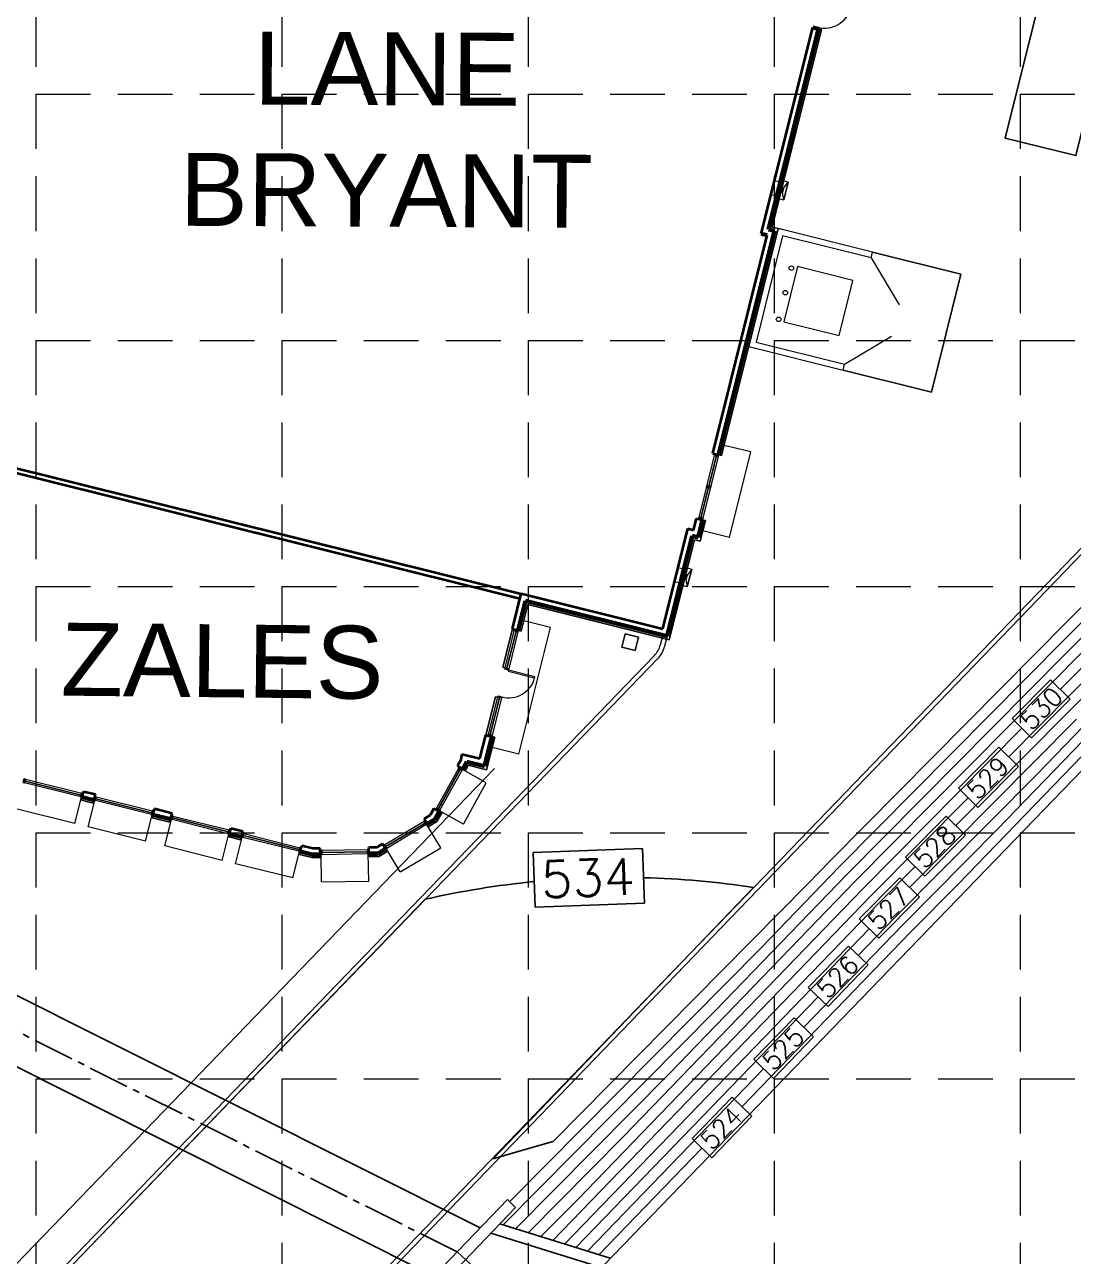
# Model space of a CAD drawing. Header units: feet. Extents: x 2597001 to 2598732, y 7017887 to 7019952.
# Drawn here: x 2598081.1 to 2598196.2, y 7018652.1 to 7018787.3 of the extents above; entities that cross this region are included whole.
import ezdxf

# ---------------------------------------------------------------- set-up
doc = ezdxf.new("R2010")
doc.units = ezdxf.units.FT
doc.header["$LTSCALE"] = 30
doc.header["$MEASUREMENT"] = 0
for name, pattern in [('18358A-BASE-GRAD$0$CENTER2', [1.125, 0.75, -0.125, 0.125, -0.125]), ('18358A-BASE-SITE$0$DASHED', [0.75, 0.5, -0.25]), ('HIDDEN', [0.375, 0.25, -0.125])]:
    doc.linetypes.add(name, pattern=pattern)
for name, color, linetype in [('18358A-BASE-GRAD$0$D-STORM-SYM', 1, 'CONTINUOUS'), ('18358A-BASE-SITE$0$BLDG-25-26_A-SIDE-DNSP', 1, 'CONTINUOUS'), ('18358A-BASE-SITE$0$BLDG-25-26_C-ELECT-TRANF', 1, 'CONTINUOUS'), ('18358A-BASE-SITE$0$BLDG-25-26_C-WALK', 1, 'CONTINUOUS'), ('GRID', 254, 'HIDDEN'), ('PC', 35, 'CONTINUOUS'), ('STORM', 5, 'CONTINUOUS')]:
    doc.layers.add(name, color=color, linetype=linetype)
for name, color, linetype, lineweight in [('18358A-BASE-SITE$0$A-Sidewalk', 241, 'CONTINUOUS', 20), ('18358A-BASE-SITE$0$BLDG-25-26_010', 1, 'CONTINUOUS', 25), ('18358A-BASE-SITE$0$BLDG-25-26_A-DOOR', 1, 'CONTINUOUS', 20), ('18358A-BASE-SITE$0$BLDG-25-26_A-FLOR-OVHD', 1, '18358A-BASE-SITE$0$DASHED', 13), ('18358A-BASE-SITE$0$BLDG-25-26_A-GLAZ', 1, 'CONTINUOUS', 25), ('18358A-BASE-SITE$0$BLDG-25-26_A-GLAZ-SILL', 1, 'CONTINUOUS', 5), ('18358A-BASE-SITE$0$BLDG-25-26_A-Roof', 1, 'CONTINUOUS', 0), ('18358A-BASE-SITE$0$BLDG-25-26_A-WALL-PRHT', 1, 'CONTINUOUS', 25), ('18358A-BASE-SITE$0$BLDG-25-26_A-WALL-SHELL-EXT', 1, 'CONTINUOUS', 60), ('18358A-BASE-SITE$0$BLDG-25-26_A-WALL-SHELL-INT', 1, 'CONTINUOUS', 35), ('18358A-BASE-SITE$0$BLDG-25-26_C-DUMPSTER', 1, 'CONTINUOUS', 0), ('18358A-BASE-SITE$0$Curb', 1, 'CONTINUOUS', 9), ('BLD-LABEL', 1, 'CONTINUOUS', 5)]:
    doc.layers.add(name, color=color, linetype=linetype, lineweight=lineweight)
doc.styles.add('L0.10-P', font='simplex.shx', dxfattribs={"height": 0.1})
doc.styles.add('L100', font='simplex.shx', dxfattribs={"height": 2})
doc.styles.add('Schedule-Header', font='ARIAL.TTF')

msp = doc.modelspace()

# ---------------------------------------------------------------- linework, layer by layer
at = {"layer": '18358A-BASE-GRAD$0$D-STORM-SYM', "color": 5}
for p, q in [((2598134.07, 7018658.39), (2598123.4, 7018647.28)), ((2598134.07, 7018658.39), (2598123.4, 7018647.28)), ((2598134.07, 7018658.39), (2598134.97, 7018657.52)), ((2598134.07, 7018658.39), (2598134.97, 7018657.52)), ((2598134.97, 7018657.52), (2598124.31, 7018646.41)), ((2598134.97, 7018657.52), (2598124.31, 7018646.41)), ((2598145.33, 7018651.95), (2598133.23, 7018655.71)), ((2598145.33, 7018651.95), (2598133.23, 7018655.71)), ((2598144.35, 7018650.93), (2598132.26, 7018654.69)), ((2598144.35, 7018650.93), (2598132.26, 7018654.69))]:
    msp.add_line(p, q, dxfattribs=at)
at = {"layer": '18358A-BASE-SITE$0$A-Sidewalk', "color": 7}
msp.add_line((2598072.51, 7018643.38), (2598132.65, 7018705.66), dxfattribs=at)
at = {"layer": '18358A-BASE-SITE$0$BLDG-25-26_010', "color": 7}
msp.add_lwpolyline([(2598204.39, 7018837.89), (2598188.66, 7018774.82), (2598196.43, 7018772.89), (2598212.15, 7018835.96)], close=True, dxfattribs=at)
at = {"layer": '18358A-BASE-SITE$0$BLDG-25-26_A-DOOR', "color": 7}
for points in [[(2598167.68, 7018786.93), (2598167.72, 7018787.09), (2598168.12, 7018786.99), (2598168.08, 7018786.83)], [(2598133.77, 7018716.54), (2598133.81, 7018716.7), (2598134.21, 7018716.6), (2598134.17, 7018716.44)], [(2598134.17, 7018716.44), (2598134.14, 7018716.32), (2598137.05, 7018715.59), (2598137.08, 7018715.71)], [(2598133, 7018713.47), (2598133.04, 7018713.63), (2598133.45, 7018713.53), (2598133.41, 7018713.37)]]:
    msp.add_lwpolyline(points, close=True, dxfattribs=at)
for centre in [(2598168.89, 7018789.82), (2598134.22, 7018716.36)]:
    msp.add_arc(centre, 2.94, 254.7811, 344.7811, dxfattribs=at)
at = {"layer": '18358A-BASE-SITE$0$BLDG-25-26_A-FLOR-OVHD', "color": 7}
for p, q in [((2598160.77, 7018740.38), (2598157.86, 7018741.11)), ((2598160.77, 7018740.38), (2598157.86, 7018741.11)), ((2598158.43, 7018731), (2598160.77, 7018740.38)), ((2598158.43, 7018731), (2598155.52, 7018731.73)), ((2598158.43, 7018731), (2598155.52, 7018731.73)), ((2598138.78, 7018721.13), (2598135.86, 7018721.86)), ((2598138.78, 7018721.13), (2598135.86, 7018721.86)), ((2598135.31, 7018707.23), (2598138.78, 7018721.13)), ((2598135.31, 7018707.23), (2598132.4, 7018707.95)), ((2598135.31, 7018707.23), (2598132.4, 7018707.95)), ((2598131.75, 7018704.09), (2598129.13, 7018705.54)), ((2598129.25, 7018699.57), (2598131.75, 7018704.09)), ((2598086.61, 7018699.62), (2598087.33, 7018702.53)), ((2598088.06, 7018699.25), (2598088.79, 7018702.16)), ((2598086.61, 7018699.62), (2598080.3, 7018701.19)), ((2598094.37, 7018697.68), (2598095.09, 7018700.59)), ((2598096.47, 7018697.16), (2598097.2, 7018700.07)), ((2598129.25, 7018699.57), (2598126.62, 7018701.02)), ((2598094.37, 7018697.68), (2598088.06, 7018699.25)), ((2598126.75, 7018696.97), (2598125.2, 7018699.54)), ((2598102.78, 7018695.58), (2598103.5, 7018698.49)), ((2598104.23, 7018695.22), (2598104.96, 7018698.13)), ((2598102.78, 7018695.58), (2598096.47, 7018697.16)), ((2598110.54, 7018693.65), (2598111.26, 7018696.56)), ((2598113.69, 7018693.23), (2598113.63, 7018696.23)), ((2598118.85, 7018693.32), (2598118.8, 7018696.32)), ((2598122.32, 7018694.31), (2598120.78, 7018696.88)), ((2598122.32, 7018694.31), (2598126.75, 7018696.97)), ((2598110.54, 7018693.65), (2598104.23, 7018695.22)), ((2598113.69, 7018693.23), (2598118.85, 7018693.32))]:
    msp.add_line(p, q, dxfattribs=at)
at = {"layer": '18358A-BASE-SITE$0$BLDG-25-26_A-GLAZ', "color": 7}
for p, q in [((2598156.17, 7018736.63), (2598156.99, 7018739.95)), ((2598155.3, 7018733.16), (2598156.13, 7018736.47)), ((2598134.01, 7018716.65), (2598135.02, 7018720.7)), ((2598132.19, 7018709.38), (2598133.2, 7018713.42)), ((2598126.48, 7018701.2), (2598128.9, 7018705.57)), ((2598087.3, 7018702.75), (2598081.16, 7018704.28)), ((2598095.06, 7018700.81), (2598088.92, 7018702.35)), ((2598103.47, 7018698.72), (2598097.33, 7018700.25)), ((2598120.74, 7018697.1), (2598125.03, 7018699.67)), ((2598111.23, 7018696.78), (2598105.09, 7018698.31)), ((2598113.71, 7018696.44), (2598118.71, 7018696.53))]:
    msp.add_line(p, q, dxfattribs=at)
for points in [[(2598157.24, 7018740.06), (2598157.2, 7018739.9), (2598156.79, 7018740), (2598156.83, 7018740.16)], [(2598157.2, 7018739.9), (2598157.24, 7018740.06), (2598156.83, 7018740.16), (2598156.79, 7018740)], [(2598156.37, 7018736.58), (2598156.33, 7018736.42), (2598155.92, 7018736.52), (2598155.96, 7018736.68)], [(2598156.33, 7018736.42), (2598156.37, 7018736.58), (2598155.96, 7018736.68), (2598155.92, 7018736.52)], [(2598155.5, 7018733.11), (2598155.46, 7018732.94), (2598155.06, 7018733.04), (2598155.1, 7018733.21)], [(2598155.46, 7018732.94), (2598155.5, 7018733.11), (2598155.1, 7018733.21), (2598155.06, 7018733.04)], [(2598135.26, 7018720.81), (2598135.22, 7018720.65), (2598134.82, 7018720.75), (2598134.86, 7018720.91)], [(2598135.22, 7018720.65), (2598135.26, 7018720.81), (2598134.86, 7018720.91), (2598134.82, 7018720.75)], [(2598132.4, 7018709.33), (2598132.36, 7018709.16), (2598131.95, 7018709.26), (2598131.99, 7018709.43)], [(2598132.36, 7018709.16), (2598132.4, 7018709.33), (2598131.99, 7018709.43), (2598131.95, 7018709.26)], [(2598128.8, 7018705.82), (2598128.72, 7018705.67), (2598129.09, 7018705.47), (2598129.17, 7018705.62)], [(2598081.04, 7018704.52), (2598081.21, 7018704.48), (2598081.1, 7018704.08), (2598080.94, 7018704.12)], [(2598081.21, 7018704.48), (2598081.04, 7018704.52), (2598080.94, 7018704.12), (2598081.1, 7018704.08)], [(2598087.35, 7018702.95), (2598087.51, 7018702.91), (2598087.41, 7018702.51), (2598087.25, 7018702.55)], [(2598087.51, 7018702.91), (2598087.35, 7018702.95), (2598087.25, 7018702.55), (2598087.41, 7018702.51)], [(2598088.81, 7018702.59), (2598088.97, 7018702.55), (2598088.87, 7018702.14), (2598088.71, 7018702.18)], [(2598088.97, 7018702.55), (2598088.81, 7018702.59), (2598088.71, 7018702.18), (2598088.87, 7018702.14)], [(2598095.11, 7018701.02), (2598095.27, 7018700.97), (2598095.17, 7018700.57), (2598095.01, 7018700.61)], [(2598095.27, 7018700.97), (2598095.11, 7018701.02), (2598095.01, 7018700.61), (2598095.17, 7018700.57)], [(2598097.22, 7018700.49), (2598097.38, 7018700.45), (2598097.28, 7018700.05), (2598097.11, 7018700.09)], [(2598097.38, 7018700.45), (2598097.22, 7018700.49), (2598097.11, 7018700.09), (2598097.28, 7018700.05)], [(2598126.3, 7018701.3), (2598126.22, 7018701.15), (2598126.58, 7018700.95), (2598126.66, 7018701.1)], [(2598103.52, 7018698.92), (2598103.68, 7018698.88), (2598103.58, 7018698.47), (2598103.42, 7018698.51)], [(2598103.68, 7018698.88), (2598103.52, 7018698.92), (2598103.42, 7018698.51), (2598103.58, 7018698.47)], [(2598125.06, 7018699.94), (2598124.92, 7018699.85), (2598125.13, 7018699.5), (2598125.28, 7018699.58)], [(2598104.98, 7018698.56), (2598105.14, 7018698.52), (2598105.04, 7018698.11), (2598104.88, 7018698.15)], [(2598105.14, 7018698.52), (2598104.98, 7018698.56), (2598104.88, 7018698.15), (2598105.04, 7018698.11)], [(2598120.63, 7018697.28), (2598120.49, 7018697.19), (2598120.7, 7018696.84), (2598120.85, 7018696.92)], [(2598111.28, 7018696.98), (2598111.45, 7018696.94), (2598111.35, 7018696.54), (2598111.18, 7018696.58)], [(2598111.45, 7018696.94), (2598111.28, 7018696.98), (2598111.18, 7018696.58), (2598111.35, 7018696.54)], [(2598113.71, 7018696.65), (2598113.54, 7018696.65), (2598113.55, 7018696.23), (2598113.72, 7018696.23)], [(2598118.88, 7018696.74), (2598118.71, 7018696.74), (2598118.72, 7018696.32), (2598118.88, 7018696.32)]]:
    msp.add_lwpolyline(points, close=True, dxfattribs=at)
at = {"layer": '18358A-BASE-SITE$0$BLDG-25-26_A-GLAZ-SILL', "color": 7}
for p, q in [((2598155.1, 7018733.21), (2598156.79, 7018740)), ((2598157.2, 7018739.9), (2598155.5, 7018733.11)), ((2598133.81, 7018716.7), (2598134.82, 7018720.75)), ((2598135.22, 7018720.65), (2598134.21, 7018716.6)), ((2598131.99, 7018709.43), (2598133, 7018713.47)), ((2598133.41, 7018713.37), (2598132.4, 7018709.33)), ((2598128.72, 7018705.67), (2598126.3, 7018701.3)), ((2598126.66, 7018701.1), (2598129.09, 7018705.47)), ((2598087.41, 7018702.51), (2598081.1, 7018704.08)), ((2598081.21, 7018704.48), (2598087.51, 7018702.91)), ((2598095.17, 7018700.57), (2598088.87, 7018702.14)), ((2598088.97, 7018702.55), (2598095.28, 7018700.97)), ((2598103.58, 7018698.47), (2598097.28, 7018700.05)), ((2598097.38, 7018700.45), (2598103.68, 7018698.88)), ((2598124.92, 7018699.85), (2598120.63, 7018697.28)), ((2598120.85, 7018696.92), (2598125.13, 7018699.5)), ((2598111.35, 7018696.54), (2598105.04, 7018698.11)), ((2598105.14, 7018698.52), (2598111.45, 7018696.94)), ((2598118.71, 7018696.74), (2598113.71, 7018696.65)), ((2598113.72, 7018696.23), (2598118.72, 7018696.32))]:
    msp.add_line(p, q, dxfattribs=at)
at = {"layer": '18358A-BASE-SITE$0$BLDG-25-26_A-Roof', "color": 7}
for p, q in [((2598164.01, 7018769.98), (2598163.36, 7018770.14)), ((2598164.06, 7018770.18), (2598163.58, 7018768.24)), ((2598163.76, 7018768.97), (2598164.24, 7018768.85)), ((2598163.88, 7018769.45), (2598164.36, 7018769.33)), ((2598164.87, 7018769.98), (2598164.06, 7018770.18)), ((2598164.36, 7018769.33), (2598164.87, 7018769.98)), ((2598164.38, 7018768.04), (2598164.87, 7018769.98)), ((2598164.87, 7018769.98), (2598164.38, 7018768.04)), ((2598163.63, 7018768.44), (2598162.98, 7018768.6)), ((2598163.58, 7018768.24), (2598164.38, 7018768.04)), ((2598164.38, 7018768.04), (2598164.24, 7018768.85)), ((2598153.43, 7018727.53), (2598152.78, 7018727.69)), ((2598152.99, 7018725.79), (2598153.48, 7018727.73)), ((2598153.3, 7018727), (2598153.78, 7018726.88)), ((2598153.48, 7018727.73), (2598154.29, 7018727.53)), ((2598154.29, 7018727.53), (2598153.78, 7018726.88)), ((2598154.29, 7018727.53), (2598153.8, 7018725.59)), ((2598153.8, 7018725.59), (2598154.29, 7018727.53)), ((2598153.04, 7018725.99), (2598152.4, 7018726.15)), ((2598153.8, 7018725.59), (2598152.99, 7018725.79)), ((2598153.17, 7018726.52), (2598153.66, 7018726.4)), ((2598153.66, 7018726.4), (2598153.8, 7018725.59))]:
    msp.add_line(p, q, dxfattribs=at)
at = {"layer": '18358A-BASE-SITE$0$BLDG-25-26_A-SIDE-DNSP', "color": 7}
for points in [[(2598163.88, 7018769.45), (2598164.36, 7018769.33), (2598164.24, 7018768.85), (2598163.76, 7018768.97)], [(2598153.17, 7018726.52), (2598153.66, 7018726.4), (2598153.78, 7018726.88), (2598153.3, 7018727)]]:
    msp.add_lwpolyline(points, close=True, dxfattribs=at)
at = {"layer": '18358A-BASE-SITE$0$BLDG-25-26_A-WALL-PRHT', "color": 7}
for p, q in [((2598163.12, 7018765.05), (2598168.53, 7018786.72)), ((2598168.2, 7018786.8), (2598168.53, 7018786.72)), ((2598157.56, 7018739.98), (2598163.77, 7018764.88)), ((2598163.12, 7018765.05), (2598163.77, 7018764.88)), ((2598163.77, 7018764.89), (2598164.09, 7018764.81)), ((2598157.24, 7018740.06), (2598157.56, 7018739.98)), ((2598155.22, 7018730.6), (2598155.79, 7018732.86)), ((2598155.46, 7018732.94), (2598155.79, 7018732.86)), ((2598151.83, 7018719.77), (2598154.58, 7018730.76)), ((2598154.58, 7018730.76), (2598155.22, 7018730.6)), ((2598135.58, 7018720.73), (2598136.31, 7018723.64)), ((2598136.31, 7018723.64), (2598151.83, 7018719.77)), ((2598133.56, 7018716.76), (2598134.61, 7018720.97)), ((2598135.26, 7018720.81), (2598135.58, 7018720.73)), ((2598133.81, 7018716.7), (2598133.56, 7018716.76)), ((2598132.76, 7018713.53), (2598131.71, 7018709.32)), ((2598133, 7018713.47), (2598132.76, 7018713.53)), ((2598132.68, 7018709.08), (2598131.79, 7018705.53)), ((2598132.36, 7018709.16), (2598132.68, 7018709.08)), ((2598129.17, 7018705.62), (2598129.46, 7018705.45)), ((2598129.78, 7018706.03), (2598129.46, 7018705.45)), ((2598129.78, 7018706.03), (2598131.79, 7018705.53)), ((2598087.41, 7018702.51), (2598087.33, 7018702.18)), ((2598087.33, 7018702.18), (2598088.62, 7018701.86)), ((2598088.71, 7018702.18), (2598088.62, 7018701.86)), ((2598095.17, 7018700.57), (2598095.09, 7018700.25)), ((2598097.03, 7018699.76), (2598095.09, 7018700.25)), ((2598097.11, 7018700.09), (2598097.03, 7018699.76)), ((2598126.87, 7018700.79), (2598126.34, 7018699.84)), ((2598126.58, 7018700.95), (2598126.87, 7018700.79)), ((2598125.28, 7018699.58), (2598125.45, 7018699.3)), ((2598126.34, 7018699.84), (2598125.45, 7018699.3)), ((2598103.58, 7018698.47), (2598103.5, 7018698.15)), ((2598103.5, 7018698.15), (2598104.8, 7018697.83)), ((2598104.88, 7018698.15), (2598104.8, 7018697.83)), ((2598111.35, 7018696.54), (2598111.26, 7018696.22)), ((2598112.6, 7018695.88), (2598111.26, 7018696.22)), ((2598113.55, 7018696.23), (2598113.56, 7018695.9)), ((2598118.88, 7018696.32), (2598118.89, 7018695.99)), ((2598119.98, 7018696.01), (2598118.89, 7018695.99)), ((2598120.88, 7018696.55), (2598119.98, 7018696.01)), ((2598120.7, 7018696.84), (2598120.88, 7018696.55)), ((2598113.56, 7018695.9), (2598112.6, 7018695.88))]:
    msp.add_line(p, q, dxfattribs=at)
at = {"layer": '18358A-BASE-SITE$0$BLDG-25-26_A-WALL-SHELL-EXT', "color": 7}
for p, q in [((2598162.72, 7018764.8), (2598168.2, 7018786.8)), ((2598167.56, 7018786.96), (2598168.2, 7018786.8)), ((2598157.24, 7018740.06), (2598163.37, 7018764.64)), ((2598161.91, 7018764.32), (2598162.56, 7018764.16)), ((2598162.72, 7018764.8), (2598163.37, 7018764.64)), ((2598154.98, 7018731.01), (2598155.46, 7018732.94)), ((2598151.59, 7018720.17), (2598154.33, 7018731.17)), ((2598154.33, 7018731.17), (2598154.98, 7018731.01)), ((2598135.26, 7018720.81), (2598136.07, 7018724.04)), ((2598136.07, 7018724.04), (2598151.59, 7018720.17)), ((2598132.36, 7018709.16), (2598131.55, 7018705.93)), ((2598129.61, 7018706.41), (2598129.17, 7018705.62)), ((2598129.61, 7018706.41), (2598131.55, 7018705.93)), ((2598087.41, 7018702.51), (2598088.71, 7018702.18)), ((2598097.11, 7018700.09), (2598095.17, 7018700.57)), ((2598126.1, 7018700.07), (2598125.28, 7018699.58)), ((2598126.58, 7018700.95), (2598126.1, 7018700.07)), ((2598103.58, 7018698.47), (2598104.88, 7018698.15)), ((2598112.64, 7018696.22), (2598111.35, 7018696.54)), ((2598113.55, 7018696.23), (2598112.64, 7018696.22)), ((2598119.88, 7018696.34), (2598118.88, 7018696.32)), ((2598120.7, 7018696.84), (2598119.88, 7018696.34))]:
    msp.add_line(p, q, dxfattribs=at)
at = {"layer": '18358A-BASE-SITE$0$BLDG-25-26_A-WALL-SHELL-INT', "color": 7}
for p, q in [((2598161.91, 7018764.32), (2598167.56, 7018786.96)), ((2598156.59, 7018740.22), (2598162.56, 7018764.16)), ((2598135.44, 7018724.28), (2598074.64, 7018739.44)), ((2598135.56, 7018724.77), (2598074.76, 7018739.93)), ((2598156.59, 7018740.22), (2598157.24, 7018740.06)), ((2598154.49, 7018731.81), (2598154.82, 7018733.1)), ((2598154.82, 7018733.1), (2598155.46, 7018732.94)), ((2598151.11, 7018720.98), (2598153.85, 7018731.97)), ((2598153.85, 7018731.97), (2598154.49, 7018731.81)), ((2598134.61, 7018720.97), (2598135.58, 7018724.85)), ((2598135.58, 7018724.85), (2598151.11, 7018720.98)), ((2598134.61, 7018720.97), (2598135.26, 7018720.81)), ((2598131.06, 7018706.74), (2598131.71, 7018709.32)), ((2598131.71, 7018709.32), (2598132.36, 7018709.16)), ((2598128.99, 7018706.66), (2598129.12, 7018707.22)), ((2598129.12, 7018707.22), (2598131.06, 7018706.74)), ((2598128.98, 7018706.66), (2598128.58, 7018705.94)), ((2598129.17, 7018705.62), (2598128.58, 7018705.94)), ((2598087.41, 7018702.51), (2598087.57, 7018703.15)), ((2598087.57, 7018703.15), (2598088.87, 7018702.83)), ((2598088.71, 7018702.18), (2598088.87, 7018702.83)), ((2598095.17, 7018700.57), (2598095.34, 7018701.22)), ((2598097.28, 7018700.73), (2598095.34, 7018701.22)), ((2598097.11, 7018700.09), (2598097.28, 7018700.73)), ((2598125.6, 7018700.55), (2598124.93, 7018700.15)), ((2598125.28, 7018699.58), (2598124.93, 7018700.15)), ((2598126, 7018701.27), (2598125.6, 7018700.55)), ((2598126.58, 7018700.95), (2598126, 7018701.27)), ((2598103.58, 7018698.47), (2598103.74, 7018699.12)), ((2598103.74, 7018699.12), (2598105.04, 7018698.8)), ((2598104.88, 7018698.15), (2598105.04, 7018698.8)), ((2598120.36, 7018697.41), (2598119.69, 7018697.01)), ((2598120.7, 7018696.84), (2598120.36, 7018697.41)), ((2598111.35, 7018696.54), (2598111.51, 7018697.19)), ((2598112.72, 7018696.88), (2598111.51, 7018697.19)), ((2598113.54, 7018696.9), (2598112.72, 7018696.88)), ((2598113.55, 7018696.23), (2598113.54, 7018696.9)), ((2598119.69, 7018697.01), (2598118.87, 7018696.99)), ((2598118.88, 7018696.32), (2598118.87, 7018696.99))]:
    msp.add_line(p, q, dxfattribs=at)
at = {"layer": '18358A-BASE-SITE$0$BLDG-25-26_C-DUMPSTER', "color": 7}
for p, q in [((2598163.77, 7018764.88), (2598160.54, 7018751.95)), ((2598174.12, 7018762.3), (2598163.77, 7018764.88)), ((2598164.26, 7018764.08), (2598161.35, 7018752.43)), ((2598173.96, 7018761.66), (2598164.26, 7018764.08)), ((2598173.96, 7018761.66), (2598174.12, 7018762.3)), ((2598173.96, 7018761.66), (2598177.05, 7018756.51)), ((2598165.9, 7018760.71), (2598164.39, 7018754.66)), ((2598171.96, 7018759.2), (2598165.9, 7018760.71)), ((2598170.45, 7018753.15), (2598171.96, 7018759.2)), ((2598164.39, 7018754.66), (2598170.45, 7018753.15)), ((2598171.06, 7018750.01), (2598176.2, 7018753.1)), ((2598160.54, 7018751.95), (2598170.89, 7018749.37)), ((2598161.35, 7018752.43), (2598171.06, 7018750.01)), ((2598170.89, 7018749.37), (2598171.06, 7018750.01))]:
    msp.add_line(p, q, dxfattribs=at)
for centre in [(2598165.22, 7018760.54), (2598164.55, 7018757.86), (2598163.82, 7018754.93)]:
    msp.add_circle(centre, 0.25, dxfattribs=at)
at = {"layer": '18358A-BASE-SITE$0$BLDG-25-26_C-ELECT-TRANF', "color": 7}
msp.add_lwpolyline([(2598146.99, 7018720.44), (2598146.62, 7018718.98), (2598148.08, 7018718.62), (2598148.44, 7018720.08)], close=True, dxfattribs=at)
at = {"layer": '18358A-BASE-SITE$0$BLDG-25-26_C-WALK', "color": 7}
for p, q in [((2598174.12, 7018762.3), (2598183.82, 7018759.89)), ((2598183.82, 7018759.89), (2598180.6, 7018746.95)), ((2598170.89, 7018749.37), (2598180.6, 7018746.95))]:
    msp.add_line(p, q, dxfattribs=at)
at = {"layer": '18358A-BASE-SITE$0$Curb', "color": 7}
for p, q in [((2598309.12, 7018846.05), (2598085.43, 7018614.2)), ((2598309.48, 7018845.7), (2598085.79, 7018613.86)), ((2598151.11, 7018720.29), (2598150.83, 7018719.19)), ((2598151.59, 7018720.17), (2598151.32, 7018719.07)), ((2598075.39, 7018640.6), (2598150.2, 7018718.07)), ((2598075.75, 7018640.25), (2598150.56, 7018717.72))]:
    msp.add_line(p, q, dxfattribs=at)
for radius in [2.5, 3]:
    msp.add_arc((2598148.41, 7018719.8), radius, 316, 346, dxfattribs=at)
at = {"layer": 'GRID', "color": 252, "linetype": 'HIDDEN', "lineweight": 0, "ltscale": 0.8}
for p, q in [((2598082.33, 7018941.62), (2598082.33, 7017996.5)), ((2598109.33, 7018941.62), (2598109.33, 7017996.5)), ((2598136.33, 7018941.62), (2598136.33, 7017996.5)), ((2598163.33, 7018941.62), (2598163.33, 7017996.5)), ((2598190.33, 7018941.62), (2598190.33, 7017996.5)), ((2597029.33, 7018779.62), (2598703.33, 7018779.62)), ((2597029.33, 7018752.62), (2598703.33, 7018752.62)), ((2597029.33, 7018725.62), (2598703.33, 7018725.62)), ((2597029.33, 7018698.62), (2598703.33, 7018698.62)), ((2597029.33, 7018671.62), (2598703.33, 7018671.62))]:
    msp.add_line(p, q, dxfattribs=at)
at = {"layer": 'PC', "color": 35, "linetype": 'Continuous', "extrusion": (0.719622, -0.694366, 0)}
msp.add_line((2598179.21, 7018686.94, 523), (2598262.31, 7018773.06, 523), dxfattribs=at)
msp.add_line((2598179.21, 7018686.94, 523), (2598262.31, 7018773.06, 523), dxfattribs=at)
at = {"layer": 'PC', "color": 35, "linetype": 'Continuous'}
for p, q in [((2598183.53, 7018692.98, 524), (2598259.95, 7018772.18, 524)), ((2598183.53, 7018692.98, 524), (2598259.95, 7018772.18, 524)), ((2598187.85, 7018699.02, 525), (2598257.59, 7018771.29, 525)), ((2598187.85, 7018699.02, 525), (2598257.59, 7018771.29, 525)), ((2598192.17, 7018705.05, 526), (2598255.23, 7018770.41, 526)), ((2598192.17, 7018705.05, 526), (2598255.23, 7018770.41, 526)), ((2598189.06, 7018706.94, 529), (2598205.12, 7018723.17, 529)), ((2598189.06, 7018706.94, 529), (2598205.12, 7018723.17, 529)), ((2598172.2, 7018693.26, 531), (2598197.51, 7018718.82, 531)), ((2598172.2, 7018693.26, 531), (2598197.51, 7018718.82, 531)), ((2598183.25, 7018699.4, 528), (2598200.81, 7018717.13, 528)), ((2598183.25, 7018699.4, 528), (2598200.81, 7018717.13, 528)), ((2598178.19, 7018692.61, 527), (2598196.49, 7018711.09, 527)), ((2598178.19, 7018692.61, 527), (2598196.49, 7018711.09, 527)), ((2598173.07, 7018692.47, 530), (2598190.5, 7018710.07, 530)), ((2598173.07, 7018692.47, 530), (2598190.5, 7018710.07, 530)), ((2598161.93, 7018686.03, 533), (2598170.44, 7018694.84, 533)), ((2598161.93, 7018686.03, 533), (2598170.44, 7018694.84, 533)), ((2598166.96, 7018692.93, 534), (2598169.57, 7018695.63, 534)), ((2598166.96, 7018692.93, 534), (2598169.57, 7018695.63, 534)), ((2598151.85, 7018672.21, 531), (2598172.2, 7018693.26, 531)), ((2598151.85, 7018672.21, 531), (2598172.2, 7018693.26, 531)), ((2598139.07, 7018664.76, 534), (2598166.96, 7018692.93, 534)), ((2598139.07, 7018664.76, 534), (2598166.96, 7018692.93, 534)), ((2598178.34, 7018687.73, 524), (2598183.53, 7018692.98, 524)), ((2598178.34, 7018687.73, 524), (2598183.53, 7018692.98, 524)), ((2598172.56, 7018685.15, 526), (2598176.58, 7018689.31, 526)), ((2598172.56, 7018685.15, 526), (2598176.58, 7018689.31, 526)), ((2598166.59, 7018677.27, 525), (2598177.46, 7018688.52, 525)), ((2598166.59, 7018677.27, 525), (2598177.46, 7018688.52, 525)), ((2598141.59, 7018653.11, 526), (2598168.16, 7018680.6, 526)), ((2598141.59, 7018653.11, 526), (2598168.16, 7018680.6, 526)), ((2598136.35, 7018654.74, 530), (2598146.82, 7018665.31, 530)), ((2598136.35, 7018654.74, 530), (2598146.82, 7018665.31, 530)), ((2598132.51, 7018662.86, 534), (2598135.6, 7018663.76, 534)), ((2598132.51, 7018662.86, 534), (2598135.6, 7018663.76, 534)), ((2598135.6, 7018663.76, 534), (2598139.07, 7018664.76, 534)), ((2598135.6, 7018663.76, 534), (2598139.07, 7018664.76, 534))]:
    msp.add_line(p, q, dxfattribs=at)
at = {"layer": 'PC', "color": 35, "linetype": 'Continuous', "extrusion": (0.710684, -0.703512, 0)}
for p, q in [((2598169.57, 7018695.63, 534), (2598214.95, 7018741.47, 534)), ((2598169.57, 7018695.63, 534), (2598214.95, 7018741.47, 534)), ((2598170.44, 7018694.84, 533), (2598207.23, 7018732, 533)), ((2598170.44, 7018694.84, 533), (2598207.23, 7018732, 533)), ((2598194.72, 7018714.34, 530), (2598209.44, 7018729.21, 530)), ((2598194.72, 7018714.34, 530), (2598209.44, 7018729.21, 530)), ((2598171.32, 7018694.05, 532), (2598201.96, 7018725, 532)), ((2598171.32, 7018694.05, 532), (2598201.96, 7018725, 532)), ((2598189.44, 7018711.13, 530), (2598193.66, 7018715.39, 530)), ((2598189.44, 7018711.13, 530), (2598193.66, 7018715.39, 530)), ((2598195.79, 7018713.28, 530), (2598191.57, 7018709.02, 530)), ((2598195.79, 7018713.28, 530), (2598191.57, 7018709.02, 530)), ((2598183.54, 7018703.49, 529), (2598187.99, 7018707.99, 529)), ((2598183.54, 7018703.49, 529), (2598187.99, 7018707.99, 529)), ((2598190.12, 7018705.88, 529), (2598185.67, 7018701.38, 529)), ((2598190.12, 7018705.88, 529), (2598185.67, 7018701.38, 529)), ((2598176.58, 7018689.31, 526), (2598192.17, 7018705.05, 526)), ((2598176.58, 7018689.31, 526), (2598192.17, 7018705.05, 526)), ((2598173.95, 7018691.68, 529), (2598184.6, 7018702.44, 529)), ((2598173.95, 7018691.68, 529), (2598184.6, 7018702.44, 529)), ((2598177.73, 7018695.95, 528), (2598182.19, 7018700.45, 528)), ((2598177.73, 7018695.95, 528), (2598182.19, 7018700.45, 528)), ((2598177.46, 7018688.52, 525), (2598187.85, 7018699.02, 525)), ((2598177.46, 7018688.52, 525), (2598187.85, 7018699.02, 525)), ((2598184.32, 7018698.34, 528), (2598179.86, 7018693.84, 528)), ((2598184.32, 7018698.34, 528), (2598179.86, 7018693.84, 528)), ((2598174.83, 7018690.89, 528), (2598178.8, 7018694.9, 528)), ((2598174.83, 7018690.89, 528), (2598178.8, 7018694.9, 528)), ((2598172.67, 7018689.17, 527), (2598177.13, 7018693.67, 527)), ((2598172.67, 7018689.17, 527), (2598177.13, 7018693.67, 527)), ((2598179.26, 7018691.56, 527), (2598174.8, 7018687.06, 527)), ((2598179.26, 7018691.56, 527), (2598174.8, 7018687.06, 527))]:
    msp.add_line(p, q, dxfattribs=at)
at = {"layer": 'PC', "color": 35, "linetype": 'Continuous', "extrusion": (-0.703512, -0.710684, 0)}
for p, q in [((2598193.66, 7018715.39, 530), (2598195.79, 7018713.28, 530)), ((2598193.66, 7018715.39, 530), (2598195.79, 7018713.28, 530)), ((2598191.57, 7018709.02, 530), (2598189.44, 7018711.13, 530)), ((2598191.57, 7018709.02, 530), (2598189.44, 7018711.13, 530)), ((2598187.99, 7018707.99, 529), (2598190.12, 7018705.88, 529)), ((2598187.99, 7018707.99, 529), (2598190.12, 7018705.88, 529)), ((2598185.67, 7018701.38, 529), (2598183.54, 7018703.49, 529)), ((2598185.67, 7018701.38, 529), (2598183.54, 7018703.49, 529)), ((2598182.19, 7018700.45, 528), (2598184.32, 7018698.34, 528)), ((2598182.19, 7018700.45, 528), (2598184.32, 7018698.34, 528)), ((2598179.86, 7018693.84, 528), (2598177.73, 7018695.95, 528)), ((2598179.86, 7018693.84, 528), (2598177.73, 7018695.95, 528)), ((2598177.13, 7018693.67, 527), (2598179.26, 7018691.56, 527)), ((2598177.13, 7018693.67, 527), (2598179.26, 7018691.56, 527)), ((2598174.8, 7018687.06, 527), (2598172.67, 7018689.17, 527)), ((2598174.8, 7018687.06, 527), (2598172.67, 7018689.17, 527))]:
    msp.add_line(p, q, dxfattribs=at)
at = {"layer": 'PC', "color": 35}
for p, q in [((2598148.89, 7018696.87), (2598136.9, 7018696.45)), ((2598136.9, 7018696.45), (2598137.11, 7018690.45)), ((2598149.1, 7018690.88), (2598148.89, 7018696.87)), ((2598125.06, 7018691.32), (2598075.75, 7018640.25)), ((2598137.11, 7018690.45), (2598149.1, 7018690.88))]:
    msp.add_line(p, q, dxfattribs=at)
at = {"layer": 'PC', "color": 35, "linetype": 'Continuous', "extrusion": (0.718946, -0.695066, 0)}
for p, q in [((2598156.89, 7018679.12, 532), (2598171.32, 7018694.05, 532)), ((2598156.89, 7018679.12, 532), (2598171.32, 7018694.05, 532)), ((2598146.82, 7018665.31, 530), (2598173.07, 7018692.47, 530)), ((2598146.82, 7018665.31, 530), (2598173.07, 7018692.47, 530)), ((2598139.06, 7018653.89, 528), (2598174.83, 7018690.89, 528)), ((2598139.06, 7018653.89, 528), (2598174.83, 7018690.89, 528)), ((2598141.78, 7018658.4, 529), (2598173.95, 7018691.68, 529)), ((2598141.78, 7018658.4, 529), (2598173.95, 7018691.68, 529)), ((2598140.32, 7018653.5, 527), (2598173.76, 7018688.09, 527)), ((2598140.32, 7018653.5, 527), (2598173.76, 7018688.09, 527)), ((2598139.81, 7018646.18, 523), (2598179.21, 7018686.94, 523)), ((2598139.81, 7018646.18, 523), (2598179.21, 7018686.94, 523)), ((2598159.81, 7018668.57, 524), (2598178.34, 7018687.73, 524)), ((2598159.81, 7018668.57, 524), (2598178.34, 7018687.73, 524)), ((2598167.08, 7018681.64, 526), (2598171.49, 7018686.19, 526)), ((2598167.08, 7018681.64, 526), (2598171.49, 7018686.19, 526)), ((2598173.64, 7018684.11, 526), (2598169.24, 7018679.56, 526)), ((2598173.64, 7018684.11, 526), (2598169.24, 7018679.56, 526)), ((2598161.1, 7018673.76, 525), (2598165.51, 7018678.31, 525)), ((2598161.1, 7018673.76, 525), (2598165.51, 7018678.31, 525)), ((2598167.66, 7018676.23, 525), (2598163.26, 7018671.67, 525)), ((2598167.66, 7018676.23, 525), (2598163.26, 7018671.67, 525)), ((2598142.85, 7018652.72, 525), (2598162.18, 7018672.72, 525)), ((2598142.85, 7018652.72, 525), (2598162.18, 7018672.72, 525)), ((2598154.33, 7018665.06, 524), (2598158.74, 7018669.61, 524)), ((2598154.33, 7018665.06, 524), (2598158.74, 7018669.61, 524)), ((2598160.89, 7018667.53, 524), (2598156.49, 7018662.97, 524)), ((2598160.89, 7018667.53, 524), (2598156.49, 7018662.97, 524)), ((2598144.11, 7018652.32, 524), (2598155.41, 7018664.02, 524)), ((2598144.11, 7018652.32, 524), (2598155.41, 7018664.02, 524))]:
    msp.add_line(p, q, dxfattribs=at)
at = {"layer": 'PC', "color": 35, "linetype": 'Continuous', "extrusion": (0.721339, -0.692583, 0)}
msp.add_line((2598161.06, 7018692.6, 534), (2598132.51, 7018662.86, 534), dxfattribs=at)
msp.add_line((2598161.06, 7018692.6, 534), (2598132.51, 7018662.86, 534), dxfattribs=at)
at = {"layer": 'PC', "color": 35, "linetype": 'Continuous', "extrusion": (0.710575, -0.703621, 0)}
for p, q in [((2598134.32, 7018658.15, 533), (2598161.93, 7018686.03, 533)), ((2598134.32, 7018658.15, 533), (2598161.93, 7018686.03, 533)), ((2598133.59, 7018655.59, 532), (2598156.89, 7018679.12, 532)), ((2598133.59, 7018655.59, 532), (2598156.89, 7018679.12, 532)), ((2598134.97, 7018655.16, 531), (2598151.85, 7018672.21, 531)), ((2598134.97, 7018655.16, 531), (2598151.85, 7018672.21, 531)), ((2598137.73, 7018654.31, 529), (2598141.78, 7018658.4, 529)), ((2598137.73, 7018654.31, 529), (2598141.78, 7018658.4, 529))]:
    msp.add_line(p, q, dxfattribs=at)
at = {"layer": 'PC', "color": 35, "linetype": 'Continuous', "extrusion": (-0.695066, -0.718946, 0)}
for p, q in [((2598171.49, 7018686.19, 526), (2598173.64, 7018684.11, 526)), ((2598171.49, 7018686.19, 526), (2598173.64, 7018684.11, 526)), ((2598169.24, 7018679.56, 526), (2598167.08, 7018681.64, 526)), ((2598169.24, 7018679.56, 526), (2598167.08, 7018681.64, 526)), ((2598165.51, 7018678.31, 525), (2598167.66, 7018676.23, 525)), ((2598165.51, 7018678.31, 525), (2598167.66, 7018676.23, 525)), ((2598163.26, 7018671.67, 525), (2598161.1, 7018673.76, 525)), ((2598163.26, 7018671.67, 525), (2598161.1, 7018673.76, 525)), ((2598158.74, 7018669.61, 524), (2598160.89, 7018667.53, 524)), ((2598158.74, 7018669.61, 524), (2598160.89, 7018667.53, 524)), ((2598156.49, 7018662.97, 524), (2598154.33, 7018665.06, 524)), ((2598156.49, 7018662.97, 524), (2598154.33, 7018665.06, 524))]:
    msp.add_line(p, q, dxfattribs=at)
at = {"layer": 'PC', "color": 35}
for start, end in [(95.6213, 102.8437), (81.2423, 88.4647)]:
    msp.add_arc((2598146.43, 7018597.59), 96.13, start, end, dxfattribs=at)
at = {"layer": 'STORM', "color": 170}
for p, q in [((2598131.08, 7018655.28), (2598036.97, 7018702.46)), ((2598131.08, 7018655.28), (2598036.97, 7018702.46)), ((2598126, 7018649.99), (2598032.17, 7018697.04)), ((2598126, 7018649.99), (2598032.17, 7018697.04))]:
    msp.add_line(p, q, dxfattribs=at)
at = {"layer": 'STORM', "linetype": '18358A-BASE-GRAD$0$CENTER2', "ltscale": 0.2}
msp.add_line((2598128.54, 7018652.64), (2598034.57, 7018699.75), dxfattribs=at)
msp.add_line((2598128.54, 7018652.64), (2598034.57, 7018699.75), dxfattribs=at)
at = {"layer": 'STORM', "linetype": '18358A-BASE-GRAD$0$CENTER2'}
msp.add_line((2598137.81, 7018644.12), (2598128.54, 7018652.64), dxfattribs=at)
msp.add_line((2598137.81, 7018644.12), (2598128.54, 7018652.64), dxfattribs=at)

# ---------------------------------------------------------------- texts
at = {"layer": 'BLD-LABEL', "color": 7, "char_height": 8, "width": 31.2019, "attachment_point": 2, "style": 'Schedule-Header'}
for s, insert, rotation in [('LANE BRYANT', (2598120.88, 7018786.42), 359.7173), ('ZALES', (2598102.83, 7018721.47), 359.3876)]:
    msp.add_mtext(s, dxfattribs=dict(at, insert=insert, rotation=rotation))
at = {"layer": 'PC', "color": 35}
for s, height, rotation, style, p in [('530', 2, 45.2906, 'L0.10-P', (2598191.56, 7018709.72, 530)), ('530', 2, 45.2906, 'L0.10-P', (2598191.56, 7018709.72, 530)), ('529', 2, 45.2906, 'L0.10-P', (2598185.67, 7018702.09, 529)), ('529', 2, 45.2906, 'L0.10-P', (2598185.67, 7018702.09, 529)), ('528', 2, 45.2906, 'L0.10-P', (2598179.86, 7018694.55, 528)), ('528', 2, 45.2906, 'L0.10-P', (2598179.86, 7018694.55, 528)), ('534', 4, 2.043, 'L100', (2598137.84, 7018691.48)), ('527', 2, 45.2906, 'L0.10-P', (2598174.8, 7018687.76, 527)), ('527', 2, 45.2906, 'L0.10-P', (2598174.8, 7018687.76, 527)), ('526', 2, 45.9676, 'L0.10-P', (2598169.23, 7018680.26, 526)), ('526', 2, 45.9676, 'L0.10-P', (2598169.23, 7018680.26, 526)), ('525', 2, 45.9676, 'L0.10-P', (2598163.25, 7018672.38, 525)), ('525', 2, 45.9676, 'L0.10-P', (2598163.25, 7018672.38, 525)), ('524', 2, 45.9676, 'L0.10-P', (2598156.48, 7018663.68, 524)), ('524', 2, 45.9676, 'L0.10-P', (2598156.48, 7018663.68, 524))]:
    msp.add_text(s, height=height, rotation=rotation, dxfattribs=dict(at, style=style)).set_placement(p)

doc.saveas('drawing.dxf')
